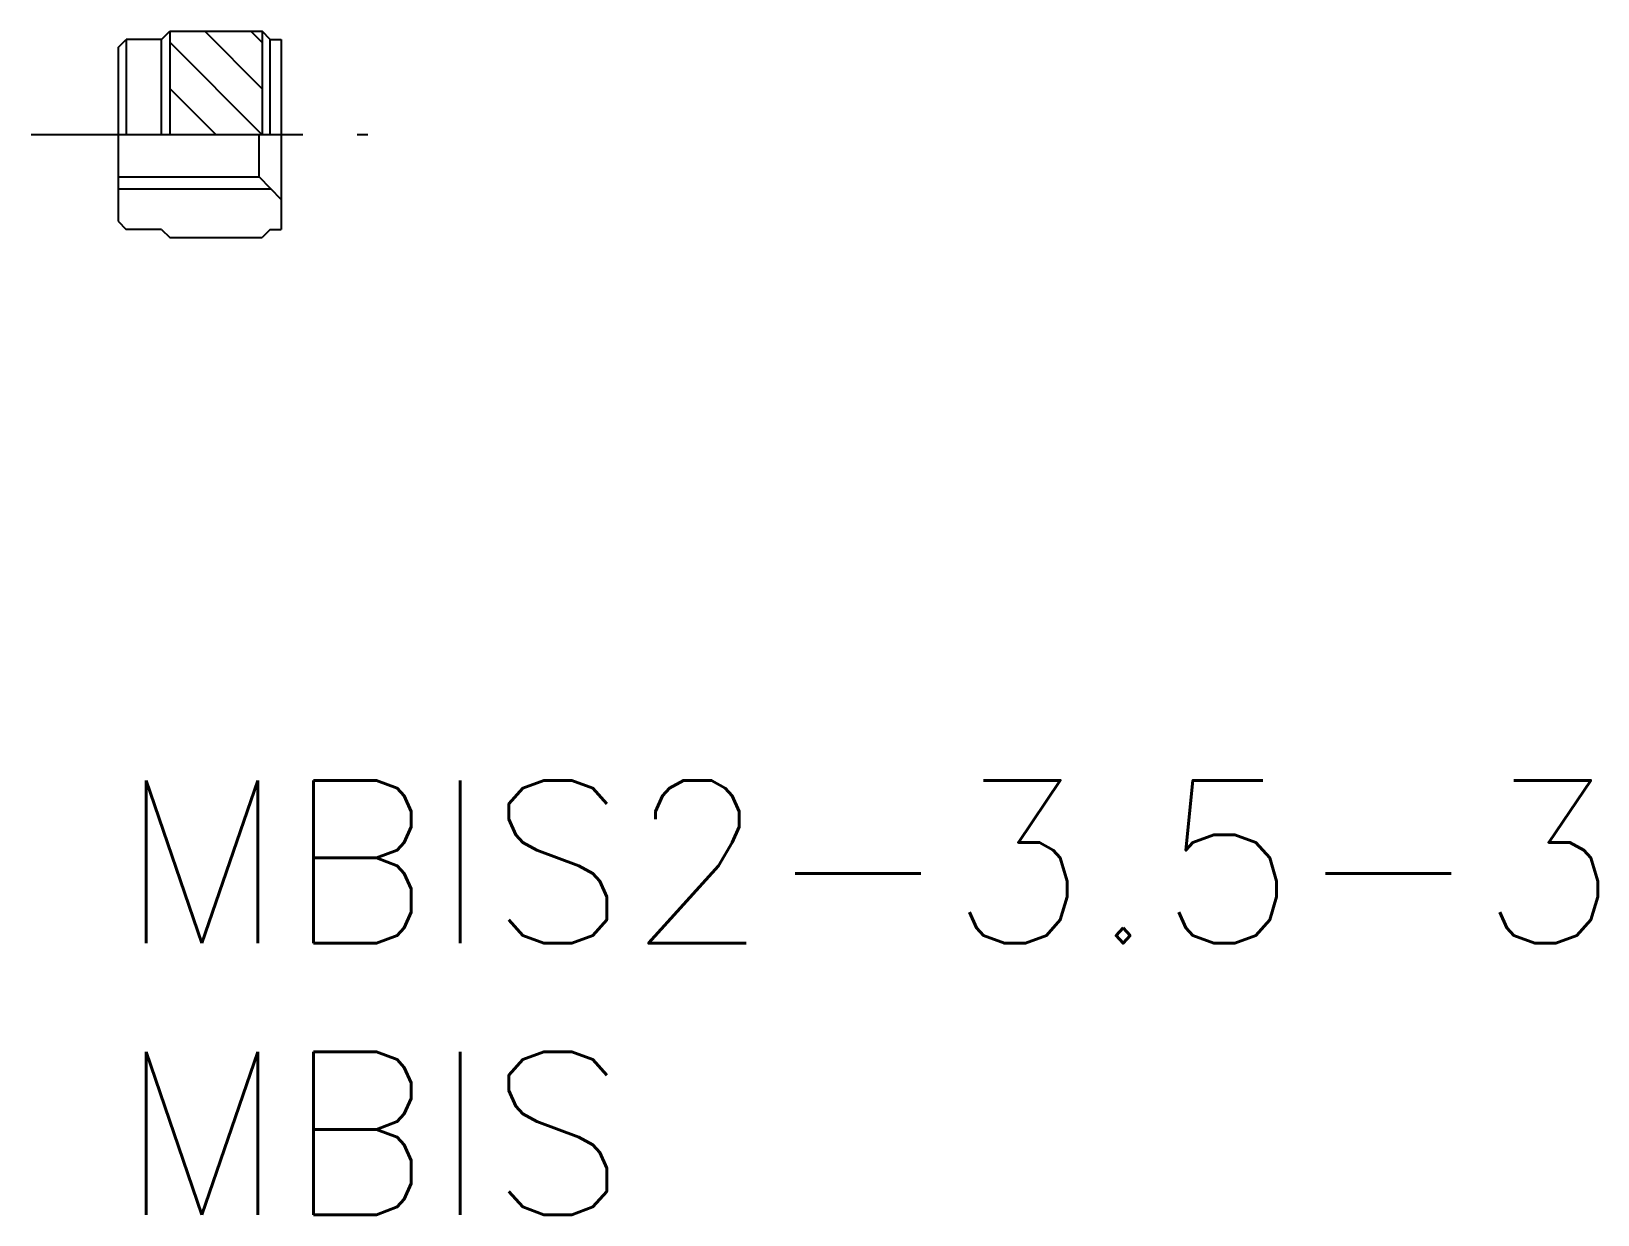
# Model space of a CAD drawing. Extents: x -1.6 to 27.3, y -8 to 13.8.
import ezdxf

# ---------------------------------------------------------------- set-up
doc = ezdxf.new("R2010")
doc.units = 0
doc.header["$LTSCALE"] = 0.5
doc.linetypes.add('CENTER', pattern=[50.8, 31.75, -6.35, 6.35, -6.35])
doc.linetypes.add('DASHDOT', pattern=[17, 10, -2, 3, -2])
for name, color, linetype in [('MSM_CENTER', 1, 'CENTER'), ('MSM_CONTINUOUS', 7, 'CONTINUOUS'), ('MSM_NARROW', 5, 'CONTINUOUS'), ('MSM_PART_NUMBER', 7, 'CONTINUOUS')]:
    doc.layers.add(name, color=color, linetype=linetype)
doc.styles.get("Standard").update_dxf_attribs({"font": 'txt.shx', "height": 3, "bigfont": 'bigfont.shx'})

msp = doc.modelspace()

# ---------------------------------------------------------------- linework, layer by layer
at = {"layer": 'MSM_CENTER', "linetype": 'DASHDOT'}
msp.add_line((-1.6, 11.9), (4.6, 11.9), dxfattribs=at)
at = {"layer": 'MSM_CONTINUOUS'}
for p, q in [((0, 13.5), (0.15, 13.65)), ((0.8, 13.65), (0.15, 13.65)), ((0.15, 13.65), (0.15, 11.902)), ((0.8, 13.65), (0.95, 13.8)), ((0.8, 11.9), (0.8, 13.65)), ((0.95, 13.8), (2.65, 13.8)), ((0.95, 13.8), (0.95, 11.902)), ((2.647, 11.901), (0.95, 13.598)), ((2.647, 12.749), (1.596, 13.8)), ((2.647, 13.598), (2.445, 13.8)), ((2.8, 13.65), (2.65, 13.8)), ((2.65, 13.8), (2.65, 11.902)), ((2.8, 13.65), (3, 13.65)), ((2.8, 11.9), (2.8, 13.65)), ((3, 13.65), (3, 10.15)), ((0, 13.5), (0, 10.3)), ((1.798, 11.901), (0.95, 12.749)), ((2.6, 11.117), (2.6, 11.902)), ((0, 11.117), (2.6, 11.117)), ((2.6, 11.117), (3, 10.7)), ((0, 10.3), (0.15, 10.15)), ((0.8, 10.15), (0.15, 10.15)), ((0.8, 10.15), (0.95, 10)), ((2.8, 10.15), (2.65, 10)), ((2.8, 10.15), (3, 10.15)), ((0.95, 10), (2.65, 10))]:
    msp.add_line(p, q, dxfattribs=at)
at = {"layer": 'MSM_NARROW'}
msp.add_line((0.002, 10.9), (2.808, 10.9), dxfattribs=at)

# ---------------------------------------------------------------- texts
at = {"layer": 'MSM_PART_NUMBER'}
for s, p in [('MBIS2-3.5-3', (0, -3)), ('MBIS', (0, -8))]:
    msp.add_text(s, height=3, dxfattribs=at).set_placement(p)

doc.saveas('drawing.dxf')
